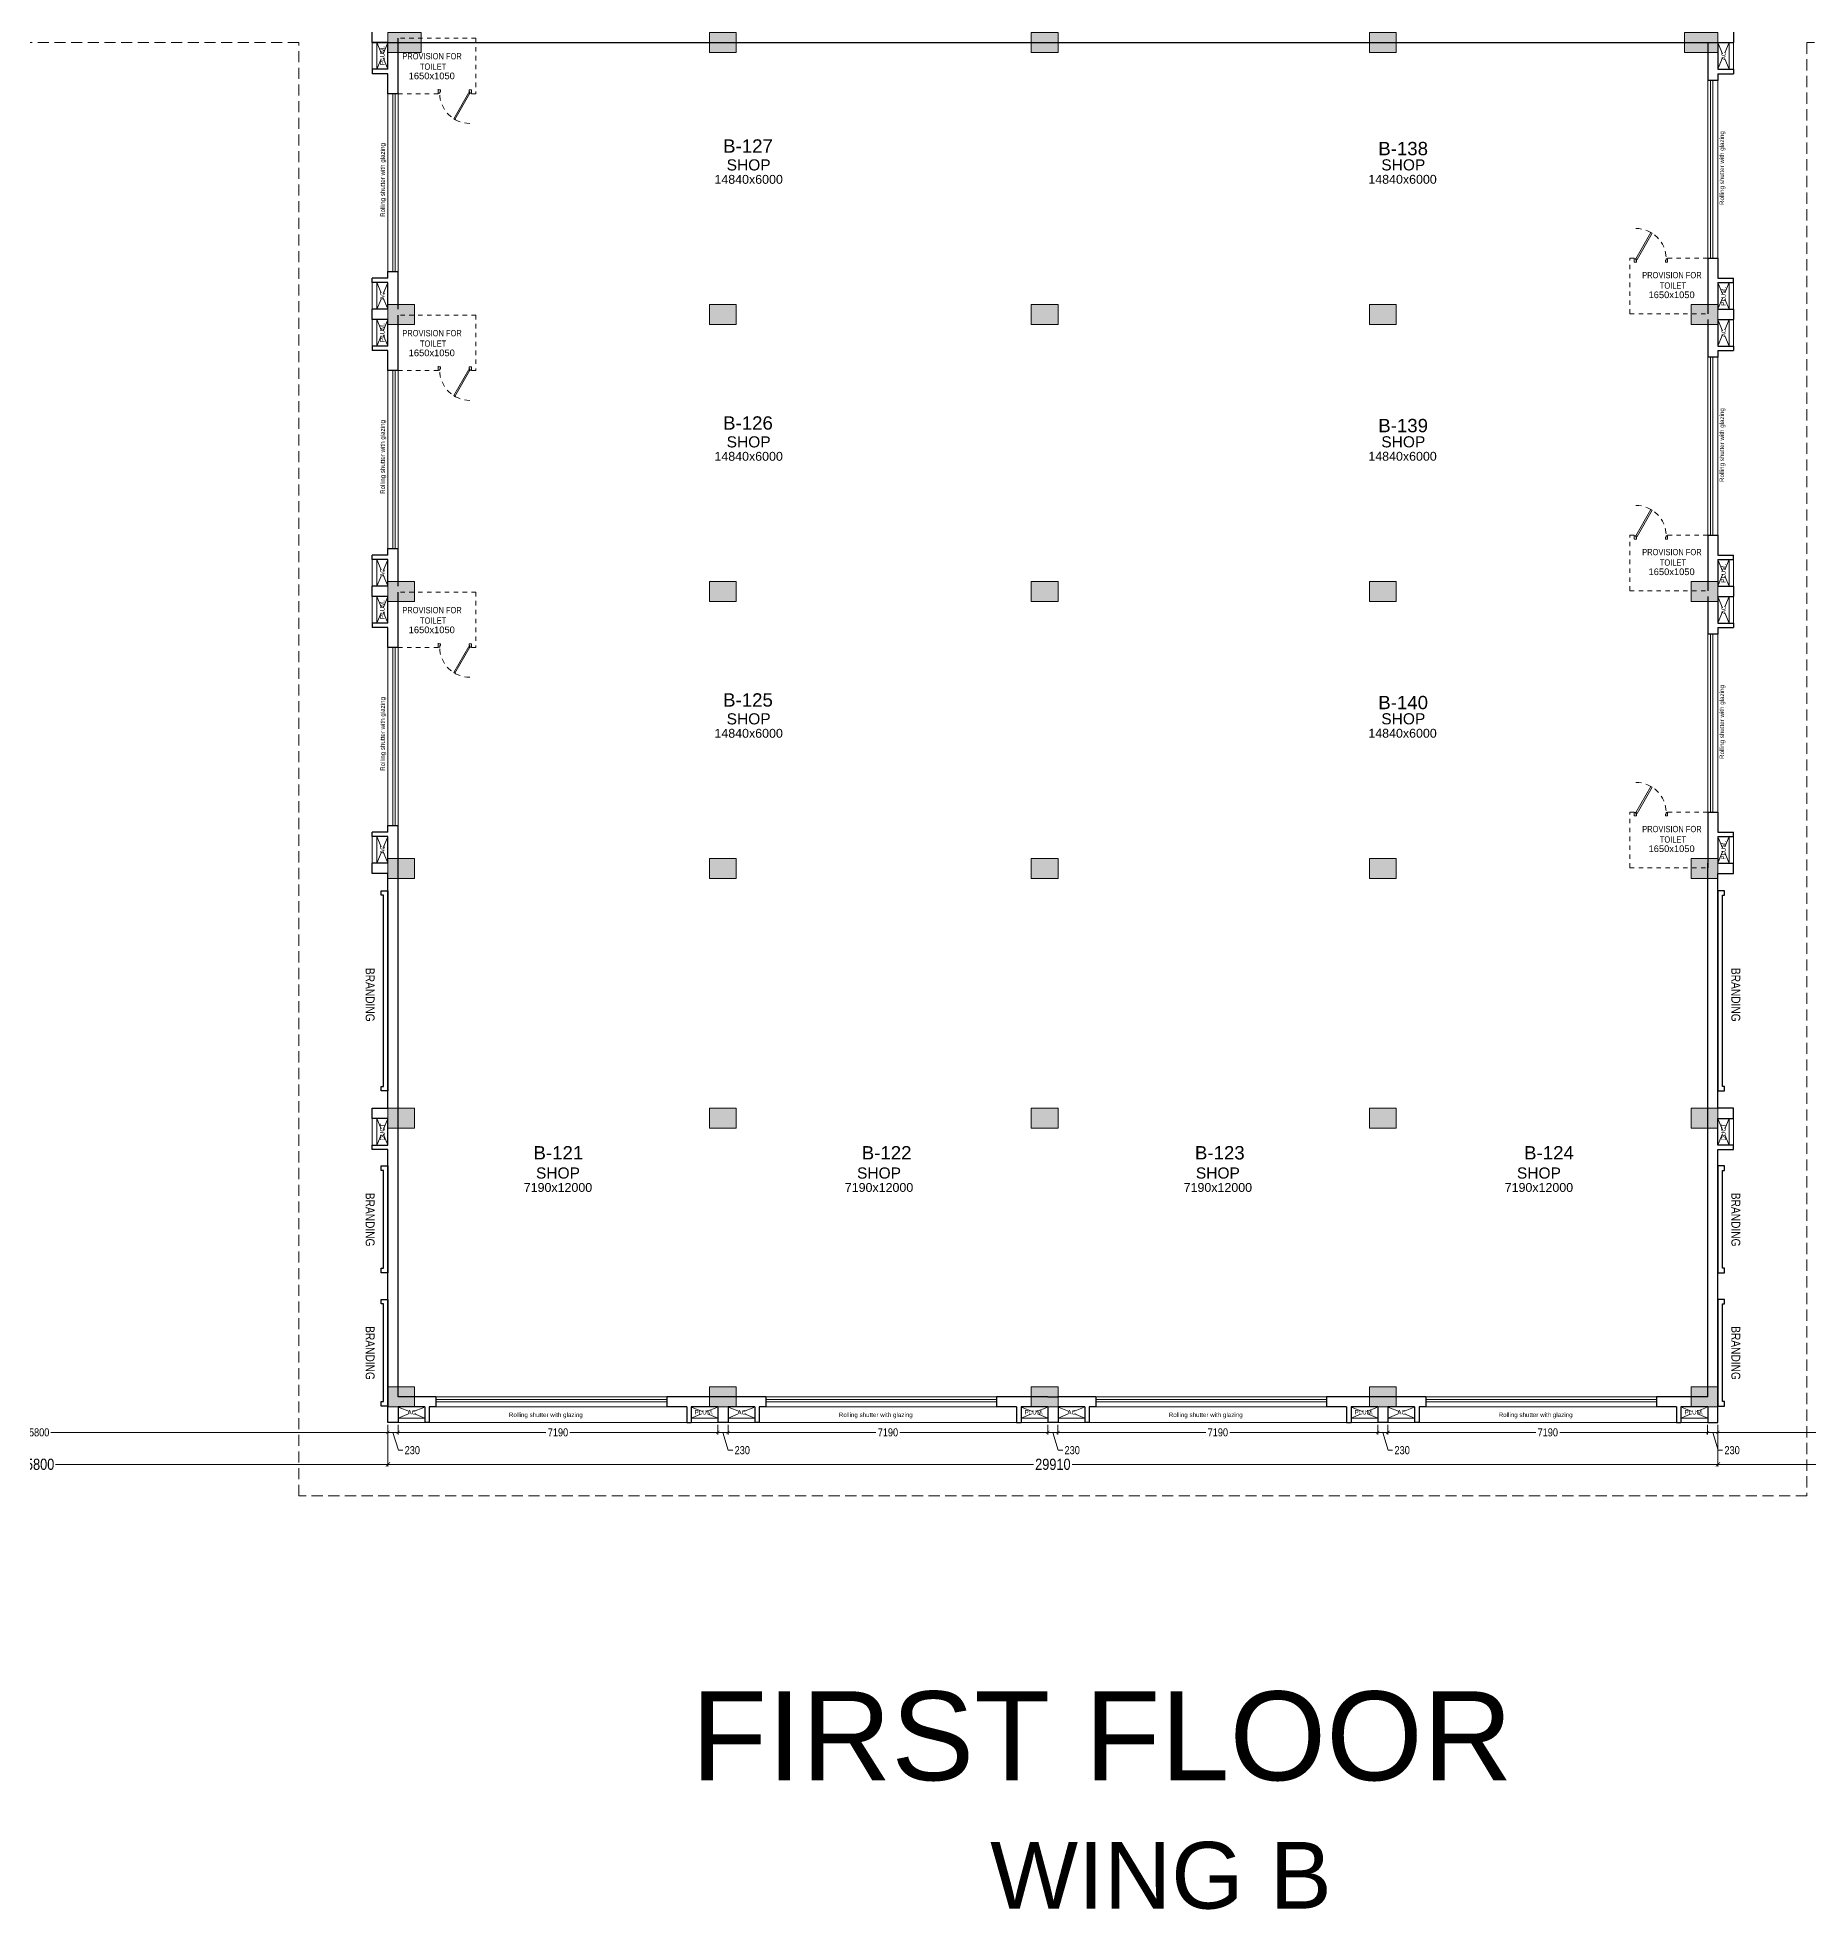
# Model space of a CAD drawing. Header units: metres. Extents: x 9819 to 10514, y 4405 to 4599.
# Drawn here: x 10110.28 to 10150.11, y 4507.33 to 4549.44 of the extents above; entities that cross this region are included whole.
import ezdxf
from ezdxf.enums import TextEntityAlignment as Align

# ---------------------------------------------------------------- set-up
doc = ezdxf.new("R2010")
doc.units = ezdxf.units.M
doc.header["$MEASUREMENT"] = 0
doc.header["$PDMODE"] = 35
doc.header["$PDSIZE"] = 0.3
doc.linetypes.add('DASHED2', pattern=[0.375, 0.25, -0.125])
doc.linetypes.add('HIDDEN', pattern=[0.375, 0.25, -0.125])
doc.layers.add('A_COL. NO', color=4, linetype='Continuous')
doc.layers.add('A_SIGNAGE', color=171, linetype='Continuous')
for name, color, linetype, lineweight in [('A_COMMENTS', 3, 'Continuous', 0), ('A_DOOR-WIN', 23, 'Continuous', 9), ('A_DOTTED', 8, 'HIDDEN', 0), ('A_EXT DIM', 7, 'Continuous', 5), ('A_LEDGE', 252, 'Continuous', 15), ('A_MISC', 8, 'Continuous', 20), ('A_SHOP NO.', 113, 'Continuous', 5), ('A_SILL 0.09', 9, 'Continuous', 9), ('A_STAIRS', 21, 'Continuous', 9), ('A_TEXT', 7, 'Continuous', 5), ('A_WALL', 7, 'Continuous', 30), ('A_Wall Hatch', 8, 'Continuous', 5), ('COLUMN-FINAL', 210, 'Continuous', 20), ('Doorline', 251, 'DASHED2', 13)]:
    doc.layers.add(name, color=color, linetype=linetype, lineweight=lineweight)
doc.layers.get('A_COL. NO').off()
doc.styles.add('A', font='ARIALN.TTF')
doc.styles.get("Standard").update_dxf_attribs({"font": 'arial.ttf'})
doc.dimstyles.new('DIM IN MM', dxfattribs={"dimtxt": 0.18, "dimasz": 0.075, "dimexe": 0.05, "dimexo": 0.05, "dimgap": 0.05, "dimtad": 0, "dimdec": 0, "dimlfac": 1000, "dimzin": 3, "dimdsep": 46, "dimtxsty": 'A', "dimblk1": 'ARCHTICK', "dimblk2": 'ARCHTICK', "dimsah": 1, "dimcen": 0, "dimclrd": 256, "dimclre": 256, "dimclrt": 256, "dimadec": 0, "dimazin": 0, "dimtfac": 1, "dimtdec": 0, "dimtofl": 0, "dimtmove": 1, "dimatfit": 3, "dimfxl": 1, "dimtolj": 1, "dimtzin": 0, "dimlwd": -1, "dimlwe": -1, "dimarcsym": 0})
doc.dimstyles.new('DIM IN MM LARGE', dxfattribs={"dimtxt": 0.25, "dimasz": 0.1, "dimexe": 0.05, "dimexo": 0.05, "dimgap": 0.05, "dimtad": 0, "dimdec": 0, "dimlfac": 1000, "dimzin": 3, "dimdsep": 46, "dimtxsty": 'A', "dimblk1": 'ARCHTICK', "dimblk2": 'ARCHTICK', "dimsah": 1, "dimcen": 0, "dimclrd": 256, "dimclre": 256, "dimclrt": 256, "dimadec": 0, "dimazin": 0, "dimtfac": 1, "dimtdec": 0, "dimtofl": 0, "dimtmove": 2, "dimatfit": 3, "dimfxl": 1, "dimtolj": 1, "dimtzin": 0, "dimlwd": -1, "dimlwe": -1, "dimarcsym": 0})

# ---------------------------------------------------------------- blocks, each defined once
blk = doc.blocks.new('D 750')
at = {"layer": 'A_DOOR-WIN'}
for points in [[(-0.372, 0.665), (-0.035, 0.075), (-0.063, 0.059), (-0.4, 0.649)], [(-0.75, 0.075), (-0.75, 0), (-0.7, 0), (-0.7, 0.043), (-0.715, 0.043), (-0.715, 0.075)], [(0, 0.075), (0, 0), (-0.05, 0), (-0.05, 0.043), (-0.035, 0.043), (-0.035, 0.075)]]:
    blk.add_lwpolyline(points, close=True, dxfattribs=at)
at = {"layer": 'Doorline', "ltscale": 0.5}
blk.add_arc((-0.035, 0.075), 0.68, 90, 180, dxfattribs=at)
blk = doc.blocks.new('Typical shops 1st')
at = {"layer": 'A_DOOR-WIN'}
for p, q in [((30.095, -1.08), (30.095, -5.08)), ((30.145, -1.08), (30.145, -5.08)), ((0.465, -5.38), (0.465, -1.38)), ((0.515, -5.38), (0.515, -1.38))]:
    blk.add_line(p, q, dxfattribs=at)
at = {"layer": 'A_DOTTED'}
for p, q in [((0.1, -0.83), (0.35, -0.23)), ((0.1, -0.23), (0.35, -0.83)), ((30.51, -0.23), (30.26, -0.83)), ((30.51, -0.83), (30.26, -0.23)), ((0.1, -6.23), (0.35, -5.63)), ((0.1, -5.63), (0.35, -6.23)), ((30.51, -5.63), (30.26, -6.23)), ((30.51, -6.23), (30.26, -5.63))]:
    blk.add_line(p, q, dxfattribs=at)
at = {"layer": 'A_LEDGE'}
for p, q in [((0, -0.83), (0, -0.23)), ((0.1, -0.83), (0.1, -0.23)), ((30.51, -0.83), (30.51, -0.23)), ((30.61, -0.83), (30.61, -0.23)), ((0, -5.63), (0, -6.23)), ((0.1, -5.63), (0.1, -6.23)), ((30.51, -5.63), (30.51, -6.23)), ((30.61, -5.63), (30.61, -6.23))]:
    blk.add_line(p, q, dxfattribs=at)
at = {"layer": 'A_MISC', "linetype": 'DASHED2', "ltscale": 0.23}
for p, q in [((2.33, -0.13), (0.58, -0.13)), ((2.33, -0.13), (2.33, -1.38)), ((1.48, -1.38), (0.58, -1.38)), ((28.28, -6.33), (28.28, -5.08)), ((29.13, -5.08), (30.03, -5.08)), ((28.28, -6.33), (30.03, -6.33))]:
    blk.add_line(p, q, dxfattribs=at)
at = {"layer": 'A_MISC'}
for p, q in [((1.48, -1.28), (1.48, -1.38)), ((2.33, -1.38), (2.23, -1.38)), ((28.28, -5.08), (28.38, -5.08))]:
    blk.add_line(p, q, dxfattribs=at)
at = {"layer": 'A_SILL 0.09'}
for p, q in [((30.03, -5.08), (30.03, -1.08)), ((30.26, -1.08), (30.26, -5.08)), ((0.35, -5.38), (0.35, -1.38)), ((0.58, -1.38), (0.58, -5.38))]:
    blk.add_line(p, q, dxfattribs=at)
at = {"layer": 'A_WALL'}
for p, q in [((0, -0.23), (0, 0)), ((30.61, 0), (30.61, -0.23)), ((0.35, -0.23), (0, -0.23)), ((0.35, -0.83), (0.35, -0.23)), ((0.58, -1.38), (0.58, -0.13)), ((30.03, -0.23), (30.03, -1.08)), ((30.26, -0.23), (30.61, -0.23)), ((30.26, -0.23), (30.26, -0.83)), ((0.35, -0.83), (0, -0.83)), ((0, -0.83), (0, -0.93)), ((30.26, -0.83), (30.61, -0.83)), ((30.61, -0.83), (30.61, -0.93)), ((0.35, -0.93), (0, -0.93)), ((0.35, -1.38), (0.35, -0.93)), ((30.26, -1.08), (30.03, -1.08)), ((30.26, -0.93), (30.61, -0.93)), ((30.26, -0.93), (30.26, -1.08)), ((0.58, -1.38), (0.35, -1.38)), ((0.35, -5.53), (0.35, -5.38)), ((0.35, -5.38), (0.58, -5.38)), ((0.58, -6.23), (0.58, -5.38)), ((30.03, -5.08), (30.03, -6.33)), ((30.03, -5.08), (30.26, -5.08)), ((30.26, -5.08), (30.26, -5.53)), ((0.35, -5.53), (0, -5.53)), ((0, -5.63), (0, -5.53)), ((0.35, -5.63), (0, -5.63)), ((0.35, -6.23), (0.35, -5.63)), ((30.26, -5.53), (30.61, -5.53)), ((30.26, -5.63), (30.26, -6.23)), ((30.26, -5.63), (30.61, -5.63)), ((30.61, -5.63), (30.61, -5.53)), ((0.35, -6.23), (0, -6.23)), ((30.26, -6.23), (30.61, -6.23))]:
    blk.add_line(p, q, dxfattribs=at)
at = {"layer": 'A_MISC', "xscale": -1, "rotation": 180}
blk.add_blockref('D 750', (2.23, -1.293), dxfattribs=at)
at = {"layer": 'A_MISC', "xscale": -1}
blk.add_blockref('D 750', (28.38, -5.167), dxfattribs=at)
at = {"char_height": 0.1411, "width": 1.97366, "attachment_point": 1, "style": 'A'}
for insert in [(0.356, -0.466), (28.239, -5.39)]:
    blk.add_mtext('\\pxqc;PROVISION FOR\\P TOILET ', dxfattribs=dict(at, insert=insert))
at = {"layer": 'A_TEXT'}
for s, p in [('PLUM.', (0.274, -0.523)), ('AC', (30.436, -0.531)), ('Rolling shutter with glazing', (0.282, -3.321)), ('Rolling shutter with glazing', (30.399, -3.053)), ('AC', (0.274, -5.923)), ('PLUM.', (30.434, -5.936))]:
    blk.add_text(s, height=0.1, rotation=90, dxfattribs=at).set_placement(p, align=Align.CENTER)
for s, height, p in [('1650x1050', 0.15, (1.337, -1.055)), ('SHOP', 0.25, (8.463, -3.107)), ('SHOP', 0.25, (23.185, -3.106)), ('14840x6000', 0.2, (8.463, -3.407)), ('14840x6000', 0.2, (23.168, -3.406)), ('1650x1050', 0.15, (29.219, -5.979))]:
    blk.add_text(s, height=height, dxfattribs=at).set_placement(p, align=Align.CENTER)
blk = doc.blocks.new('_ARCHTICK')
at = {"color": 0, "linetype": 'ByBlock', "const_width": 0.15}
blk.add_lwpolyline([(-0.5, -0.5), (0.5, 0.5)], dxfattribs=at)
blk = doc.blocks.new('*D619')
at = {"layer": 'A_EXT DIM', "transparency": 16777216}
for p, q in [((10102.364, 4518.234), (10102.364, 4518.012)), ((10102.364, 4518.062), (10109.944, 4518.062)), ((10118.164, 4518.062), (10110.585, 4518.062)), ((10118.164, 4518.234), (10118.164, 4518.012))]:
    blk.add_line(p, q, dxfattribs=at)
at = {"layer": 'Defpoints', "color": 0, "transparency": 16777216}
for p in [(10102.364, 4518.284), (10118.164, 4518.284), (10118.164, 4518.062)]:
    blk.add_point(p, dxfattribs=at)
at = {"layer": 'A_EXT DIM', "transparency": 16777216, "xscale": 0.075, "yscale": 0.075, "zscale": 0.075, "rotation": 180}
blk.add_blockref('_ARCHTICK', (10102.364, 4518.062), dxfattribs=at)
at = {"layer": 'A_EXT DIM', "transparency": 16777216, "xscale": 0.075, "yscale": 0.075, "zscale": 0.075}
blk.add_blockref('_ARCHTICK', (10118.164, 4518.062), dxfattribs=at)
at = {"layer": 'A_EXT DIM', "transparency": 16777216, "insert": (10110.264, 4518.062), "char_height": 0.18, "attachment_point": 5, "style": 'A'}
blk.add_mtext('\\A1;15800', dxfattribs=at)
blk = doc.blocks.new('*D620')
at = {"layer": 'A_EXT DIM', "transparency": 16777216}
for p, q in [((10118.164, 4518.234), (10118.164, 4518.012)), ((10118.164, 4518.062), (10118.394, 4518.062)), ((10118.279, 4518.062), (10118.4, 4517.661)), ((10118.394, 4518.234), (10118.394, 4518.012)), ((10118.4, 4517.661), (10118.5, 4517.661))]:
    blk.add_line(p, q, dxfattribs=at)
at = {"layer": 'Defpoints', "color": 0, "transparency": 16777216}
for p in [(10118.164, 4518.284), (10118.394, 4518.284), (10118.394, 4518.062)]:
    blk.add_point(p, dxfattribs=at)
at = {"layer": 'A_EXT DIM', "transparency": 16777216, "xscale": 0.075, "yscale": 0.075, "zscale": 0.075, "rotation": 180}
blk.add_blockref('_ARCHTICK', (10118.164, 4518.062), dxfattribs=at)
at = {"layer": 'A_EXT DIM', "transparency": 16777216, "xscale": 0.075, "yscale": 0.075, "zscale": 0.075}
blk.add_blockref('_ARCHTICK', (10118.394, 4518.062), dxfattribs=at)
at = {"layer": 'A_EXT DIM', "transparency": 16777216, "insert": (10118.714, 4517.661), "char_height": 0.18, "attachment_point": 5, "style": 'A'}
blk.add_mtext('\\A1;230', dxfattribs=at)
blk = doc.blocks.new('*D621')
at = {"layer": 'A_EXT DIM', "transparency": 16777216}
for p, q in [((10118.394, 4518.234), (10118.394, 4518.012)), ((10118.394, 4518.062), (10121.72, 4518.062)), ((10125.584, 4518.062), (10122.259, 4518.062)), ((10125.584, 4518.234), (10125.584, 4518.012))]:
    blk.add_line(p, q, dxfattribs=at)
at = {"layer": 'Defpoints', "color": 0, "transparency": 16777216}
for p in [(10118.394, 4518.284), (10125.584, 4518.284), (10125.584, 4518.062)]:
    blk.add_point(p, dxfattribs=at)
at = {"layer": 'A_EXT DIM', "transparency": 16777216, "xscale": 0.075, "yscale": 0.075, "zscale": 0.075, "rotation": 180}
blk.add_blockref('_ARCHTICK', (10118.394, 4518.062), dxfattribs=at)
at = {"layer": 'A_EXT DIM', "transparency": 16777216, "xscale": 0.075, "yscale": 0.075, "zscale": 0.075}
blk.add_blockref('_ARCHTICK', (10125.584, 4518.062), dxfattribs=at)
at = {"layer": 'A_EXT DIM', "transparency": 16777216, "insert": (10121.989, 4518.062), "char_height": 0.18, "attachment_point": 5, "style": 'A'}
blk.add_mtext('\\A1;7190', dxfattribs=at)
blk = doc.blocks.new('*D622')
at = {"layer": 'A_EXT DIM', "transparency": 16777216}
for p, q in [((10125.584, 4518.234), (10125.584, 4518.012)), ((10125.584, 4518.062), (10125.814, 4518.062)), ((10125.699, 4518.062), (10125.82, 4517.661)), ((10125.814, 4518.234), (10125.814, 4518.012)), ((10125.82, 4517.661), (10125.92, 4517.661))]:
    blk.add_line(p, q, dxfattribs=at)
at = {"layer": 'Defpoints', "color": 0, "transparency": 16777216}
for p in [(10125.584, 4518.284), (10125.814, 4518.284), (10125.814, 4518.062)]:
    blk.add_point(p, dxfattribs=at)
at = {"layer": 'A_EXT DIM', "transparency": 16777216, "xscale": 0.075, "yscale": 0.075, "zscale": 0.075, "rotation": 180}
blk.add_blockref('_ARCHTICK', (10125.584, 4518.062), dxfattribs=at)
at = {"layer": 'A_EXT DIM', "transparency": 16777216, "xscale": 0.075, "yscale": 0.075, "zscale": 0.075}
blk.add_blockref('_ARCHTICK', (10125.814, 4518.062), dxfattribs=at)
at = {"layer": 'A_EXT DIM', "transparency": 16777216, "insert": (10126.134, 4517.661), "char_height": 0.18, "attachment_point": 5, "style": 'A'}
blk.add_mtext('\\A1;230', dxfattribs=at)
blk = doc.blocks.new('*D623')
at = {"layer": 'A_EXT DIM', "transparency": 16777216}
for p, q in [((10125.814, 4518.234), (10125.814, 4518.012)), ((10125.814, 4518.062), (10129.14, 4518.062)), ((10133.004, 4518.062), (10129.679, 4518.062)), ((10133.004, 4518.234), (10133.004, 4518.012))]:
    blk.add_line(p, q, dxfattribs=at)
at = {"layer": 'Defpoints', "color": 0, "transparency": 16777216}
for p in [(10125.814, 4518.284), (10133.004, 4518.284), (10133.004, 4518.062)]:
    blk.add_point(p, dxfattribs=at)
at = {"layer": 'A_EXT DIM', "transparency": 16777216, "xscale": 0.075, "yscale": 0.075, "zscale": 0.075, "rotation": 180}
blk.add_blockref('_ARCHTICK', (10125.814, 4518.062), dxfattribs=at)
at = {"layer": 'A_EXT DIM', "transparency": 16777216, "xscale": 0.075, "yscale": 0.075, "zscale": 0.075}
blk.add_blockref('_ARCHTICK', (10133.004, 4518.062), dxfattribs=at)
at = {"layer": 'A_EXT DIM', "transparency": 16777216, "insert": (10129.409, 4518.062), "char_height": 0.18, "attachment_point": 5, "style": 'A'}
blk.add_mtext('\\A1;7190', dxfattribs=at)
blk = doc.blocks.new('*D624')
at = {"layer": 'A_EXT DIM', "transparency": 16777216}
for p, q in [((10133.004, 4518.234), (10133.004, 4518.012)), ((10133.004, 4518.062), (10133.234, 4518.062)), ((10133.119, 4518.062), (10133.24, 4517.661)), ((10133.234, 4518.234), (10133.234, 4518.012)), ((10133.24, 4517.661), (10133.34, 4517.661))]:
    blk.add_line(p, q, dxfattribs=at)
at = {"layer": 'Defpoints', "color": 0, "transparency": 16777216}
for p in [(10133.004, 4518.284), (10133.234, 4518.284), (10133.234, 4518.062)]:
    blk.add_point(p, dxfattribs=at)
at = {"layer": 'A_EXT DIM', "transparency": 16777216, "xscale": 0.075, "yscale": 0.075, "zscale": 0.075, "rotation": 180}
blk.add_blockref('_ARCHTICK', (10133.004, 4518.062), dxfattribs=at)
at = {"layer": 'A_EXT DIM', "transparency": 16777216, "xscale": 0.075, "yscale": 0.075, "zscale": 0.075}
blk.add_blockref('_ARCHTICK', (10133.234, 4518.062), dxfattribs=at)
at = {"layer": 'A_EXT DIM', "transparency": 16777216, "insert": (10133.554, 4517.661), "char_height": 0.18, "attachment_point": 5, "style": 'A'}
blk.add_mtext('\\A1;230', dxfattribs=at)
blk = doc.blocks.new('*D625')
at = {"layer": 'A_EXT DIM', "transparency": 16777216}
for p, q in [((10133.234, 4518.234), (10133.234, 4518.012)), ((10133.234, 4518.062), (10136.56, 4518.062)), ((10140.424, 4518.062), (10137.099, 4518.062)), ((10140.424, 4518.234), (10140.424, 4518.012))]:
    blk.add_line(p, q, dxfattribs=at)
at = {"layer": 'Defpoints', "color": 0, "transparency": 16777216}
for p in [(10133.234, 4518.284), (10140.424, 4518.284), (10140.424, 4518.062)]:
    blk.add_point(p, dxfattribs=at)
at = {"layer": 'A_EXT DIM', "transparency": 16777216, "xscale": 0.075, "yscale": 0.075, "zscale": 0.075, "rotation": 180}
blk.add_blockref('_ARCHTICK', (10133.234, 4518.062), dxfattribs=at)
at = {"layer": 'A_EXT DIM', "transparency": 16777216, "xscale": 0.075, "yscale": 0.075, "zscale": 0.075}
blk.add_blockref('_ARCHTICK', (10140.424, 4518.062), dxfattribs=at)
at = {"layer": 'A_EXT DIM', "transparency": 16777216, "insert": (10136.829, 4518.062), "char_height": 0.18, "attachment_point": 5, "style": 'A'}
blk.add_mtext('\\A1;7190', dxfattribs=at)
blk = doc.blocks.new('*D626')
at = {"layer": 'A_EXT DIM', "transparency": 16777216}
for p, q in [((10140.424, 4518.234), (10140.424, 4518.012)), ((10140.424, 4518.062), (10140.654, 4518.062)), ((10140.539, 4518.062), (10140.66, 4517.661)), ((10140.654, 4518.234), (10140.654, 4518.012)), ((10140.66, 4517.661), (10140.76, 4517.661))]:
    blk.add_line(p, q, dxfattribs=at)
at = {"layer": 'Defpoints', "color": 0, "transparency": 16777216}
for p in [(10140.424, 4518.284), (10140.654, 4518.284), (10140.654, 4518.062)]:
    blk.add_point(p, dxfattribs=at)
at = {"layer": 'A_EXT DIM', "transparency": 16777216, "xscale": 0.075, "yscale": 0.075, "zscale": 0.075, "rotation": 180}
blk.add_blockref('_ARCHTICK', (10140.424, 4518.062), dxfattribs=at)
at = {"layer": 'A_EXT DIM', "transparency": 16777216, "xscale": 0.075, "yscale": 0.075, "zscale": 0.075}
blk.add_blockref('_ARCHTICK', (10140.654, 4518.062), dxfattribs=at)
at = {"layer": 'A_EXT DIM', "transparency": 16777216, "insert": (10140.974, 4517.661), "char_height": 0.18, "attachment_point": 5, "style": 'A'}
blk.add_mtext('\\A1;230', dxfattribs=at)
blk = doc.blocks.new('*D627')
at = {"layer": 'A_EXT DIM', "transparency": 16777216}
for p, q in [((10140.654, 4518.234), (10140.654, 4518.012)), ((10140.654, 4518.062), (10143.98, 4518.062)), ((10147.844, 4518.062), (10144.519, 4518.062)), ((10147.844, 4518.234), (10147.844, 4518.012))]:
    blk.add_line(p, q, dxfattribs=at)
at = {"layer": 'Defpoints', "color": 0, "transparency": 16777216}
for p in [(10140.654, 4518.284), (10147.844, 4518.284), (10147.844, 4518.062)]:
    blk.add_point(p, dxfattribs=at)
at = {"layer": 'A_EXT DIM', "transparency": 16777216, "xscale": 0.075, "yscale": 0.075, "zscale": 0.075, "rotation": 180}
blk.add_blockref('_ARCHTICK', (10140.654, 4518.062), dxfattribs=at)
at = {"layer": 'A_EXT DIM', "transparency": 16777216, "xscale": 0.075, "yscale": 0.075, "zscale": 0.075}
blk.add_blockref('_ARCHTICK', (10147.844, 4518.062), dxfattribs=at)
at = {"layer": 'A_EXT DIM', "transparency": 16777216, "insert": (10144.249, 4518.062), "char_height": 0.18, "attachment_point": 5, "style": 'A'}
blk.add_mtext('\\A1;7190', dxfattribs=at)
blk = doc.blocks.new('*D628')
at = {"layer": 'A_EXT DIM', "transparency": 16777216}
for p, q in [((10147.844, 4518.234), (10147.844, 4518.012)), ((10147.844, 4518.062), (10148.074, 4518.062)), ((10147.959, 4518.062), (10148.08, 4517.661)), ((10148.074, 4518.234), (10148.074, 4518.012)), ((10148.08, 4517.661), (10148.18, 4517.661))]:
    blk.add_line(p, q, dxfattribs=at)
at = {"layer": 'Defpoints', "color": 0, "transparency": 16777216}
for p in [(10147.844, 4518.284), (10148.074, 4518.284), (10148.074, 4518.062)]:
    blk.add_point(p, dxfattribs=at)
at = {"layer": 'A_EXT DIM', "transparency": 16777216, "xscale": 0.075, "yscale": 0.075, "zscale": 0.075, "rotation": 180}
blk.add_blockref('_ARCHTICK', (10147.844, 4518.062), dxfattribs=at)
at = {"layer": 'A_EXT DIM', "transparency": 16777216, "xscale": 0.075, "yscale": 0.075, "zscale": 0.075}
blk.add_blockref('_ARCHTICK', (10148.074, 4518.062), dxfattribs=at)
at = {"layer": 'A_EXT DIM', "transparency": 16777216, "insert": (10148.394, 4517.661), "char_height": 0.18, "attachment_point": 5, "style": 'A'}
blk.add_mtext('\\A1;230', dxfattribs=at)
blk = doc.blocks.new('*D629')
at = {"layer": 'A_EXT DIM', "transparency": 16777216}
for p, q in [((10148.074, 4518.234), (10148.074, 4518.012)), ((10148.074, 4518.062), (10155.654, 4518.062)), ((10163.874, 4518.062), (10156.295, 4518.062)), ((10163.874, 4518.234), (10163.874, 4518.012))]:
    blk.add_line(p, q, dxfattribs=at)
at = {"layer": 'Defpoints', "color": 0, "transparency": 16777216}
for p in [(10148.074, 4518.284), (10163.874, 4518.284), (10163.874, 4518.062)]:
    blk.add_point(p, dxfattribs=at)
at = {"layer": 'A_EXT DIM', "transparency": 16777216, "xscale": 0.075, "yscale": 0.075, "zscale": 0.075, "rotation": 180}
blk.add_blockref('_ARCHTICK', (10148.074, 4518.062), dxfattribs=at)
at = {"layer": 'A_EXT DIM', "transparency": 16777216, "xscale": 0.075, "yscale": 0.075, "zscale": 0.075}
blk.add_blockref('_ARCHTICK', (10163.874, 4518.062), dxfattribs=at)
at = {"layer": 'A_EXT DIM', "transparency": 16777216, "insert": (10155.974, 4518.062), "char_height": 0.18, "attachment_point": 5, "style": 'A'}
blk.add_mtext('\\A1;15800', dxfattribs=at)
blk = doc.blocks.new('*D662')
at = {"layer": 'A_EXT DIM', "transparency": 16777216}
for p, q in [((10102.364, 4518.012), (10102.364, 4517.293)), ((10118.164, 4518.012), (10118.164, 4517.293)), ((10102.364, 4517.343), (10109.839, 4517.343)), ((10118.164, 4517.343), (10110.69, 4517.343))]:
    blk.add_line(p, q, dxfattribs=at)
at = {"layer": 'Defpoints', "color": 0, "transparency": 16777216}
for p in [(10102.364, 4518.062), (10118.164, 4518.062), (10118.164, 4517.343)]:
    blk.add_point(p, dxfattribs=at)
at = {"layer": 'A_EXT DIM', "transparency": 16777216, "xscale": 0.1, "yscale": 0.1, "zscale": 0.1, "rotation": 180}
blk.add_blockref('_ARCHTICK', (10102.364, 4517.343), dxfattribs=at)
at = {"layer": 'A_EXT DIM', "transparency": 16777216, "xscale": 0.1, "yscale": 0.1, "zscale": 0.1}
blk.add_blockref('_ARCHTICK', (10118.164, 4517.343), dxfattribs=at)
at = {"layer": 'A_EXT DIM', "transparency": 16777216, "insert": (10110.264, 4517.343), "char_height": 0.25, "attachment_point": 5, "style": 'A'}
blk.add_mtext('\\A1;15800', dxfattribs=at)
blk = doc.blocks.new('*D663')
at = {"layer": 'A_EXT DIM', "transparency": 16777216}
for p, q in [((10118.164, 4518.012), (10118.164, 4517.293)), ((10148.074, 4518.012), (10148.074, 4517.293)), ((10118.164, 4517.343), (10132.682, 4517.343)), ((10148.074, 4517.343), (10133.556, 4517.343))]:
    blk.add_line(p, q, dxfattribs=at)
at = {"layer": 'Defpoints', "color": 0, "transparency": 16777216}
for p in [(10118.164, 4518.062), (10148.074, 4518.062), (10148.074, 4517.343)]:
    blk.add_point(p, dxfattribs=at)
at = {"layer": 'A_EXT DIM', "transparency": 16777216, "xscale": 0.1, "yscale": 0.1, "zscale": 0.1, "rotation": 180}
blk.add_blockref('_ARCHTICK', (10118.164, 4517.343), dxfattribs=at)
at = {"layer": 'A_EXT DIM', "transparency": 16777216, "xscale": 0.1, "yscale": 0.1, "zscale": 0.1}
blk.add_blockref('_ARCHTICK', (10148.074, 4517.343), dxfattribs=at)
at = {"layer": 'A_EXT DIM', "transparency": 16777216, "insert": (10133.119, 4517.343), "char_height": 0.25, "attachment_point": 5, "style": 'A'}
blk.add_mtext('\\A1;29910', dxfattribs=at)
blk = doc.blocks.new('*D664')
at = {"layer": 'A_EXT DIM', "transparency": 16777216}
for p, q in [((10148.074, 4518.012), (10148.074, 4517.293)), ((10163.874, 4518.012), (10163.874, 4517.293)), ((10148.074, 4517.343), (10155.549, 4517.343)), ((10163.874, 4517.343), (10156.4, 4517.343))]:
    blk.add_line(p, q, dxfattribs=at)
at = {"layer": 'Defpoints', "color": 0, "transparency": 16777216}
for p in [(10148.074, 4518.062), (10163.874, 4518.062), (10163.874, 4517.343)]:
    blk.add_point(p, dxfattribs=at)
at = {"layer": 'A_EXT DIM', "transparency": 16777216, "xscale": 0.1, "yscale": 0.1, "zscale": 0.1, "rotation": 180}
blk.add_blockref('_ARCHTICK', (10148.074, 4517.343), dxfattribs=at)
at = {"layer": 'A_EXT DIM', "transparency": 16777216, "xscale": 0.1, "yscale": 0.1, "zscale": 0.1}
blk.add_blockref('_ARCHTICK', (10163.874, 4517.343), dxfattribs=at)
at = {"layer": 'A_EXT DIM', "transparency": 16777216, "insert": (10155.974, 4517.343), "char_height": 0.25, "attachment_point": 5, "style": 'A'}
blk.add_mtext('\\A1;15800', dxfattribs=at)
blk = doc.blocks.new('WING-B REVISED COL.')
at = {"layer": 'COLUMN-FINAL'}
for color, points in [(4, [(5371.299, -8767.078), (5371.299, -8767.528), (5372.049, -8767.528), (5372.049, -8767.078)]), (1, [(5378.534, -8767.078), (5378.534, -8767.528), (5379.134, -8767.528), (5379.134, -8767.078)]), (3, [(5385.769, -8767.078), (5385.769, -8767.528), (5386.369, -8767.528), (5386.369, -8767.078)]), (1, [(5393.374, -8767.078), (5393.374, -8767.528), (5393.974, -8767.528), (5393.974, -8767.078)]), (4, [(5400.459, -8767.078), (5400.459, -8767.528), (5401.209, -8767.528), (5401.209, -8767.078)]), (1, [(5371.299, -8773.198), (5371.299, -8773.648), (5371.899, -8773.648), (5371.899, -8773.198)]), (3, [(5378.534, -8773.198), (5378.534, -8773.648), (5379.134, -8773.648), (5379.134, -8773.198)]), (3, [(5385.769, -8773.198), (5385.769, -8773.648), (5386.369, -8773.648), (5386.369, -8773.198)]), (3, [(5393.374, -8773.198), (5393.374, -8773.648), (5393.974, -8773.648), (5393.974, -8773.198)]), (1, [(5400.609, -8773.198), (5400.609, -8773.648), (5401.209, -8773.648), (5401.209, -8773.198)]), (1, [(5371.299, -8779.428), (5371.299, -8779.878), (5371.899, -8779.878), (5371.899, -8779.428)]), (3, [(5378.534, -8779.428), (5378.534, -8779.878), (5379.134, -8779.878), (5379.134, -8779.428)]), (3, [(5385.769, -8779.428), (5385.769, -8779.878), (5386.369, -8779.878), (5386.369, -8779.428)]), (3, [(5393.374, -8779.428), (5393.374, -8779.878), (5393.974, -8779.878), (5393.974, -8779.428)]), (1, [(5400.609, -8779.428), (5400.609, -8779.878), (5401.209, -8779.878), (5401.209, -8779.428)]), (1, [(5371.299, -8785.658), (5371.299, -8786.108), (5371.899, -8786.108), (5371.899, -8785.658)]), (3, [(5378.534, -8785.658), (5378.534, -8786.108), (5379.134, -8786.108), (5379.134, -8785.658)]), (3, [(5385.769, -8785.658), (5385.769, -8786.108), (5386.369, -8786.108), (5386.369, -8785.658)]), (3, [(5393.374, -8785.658), (5393.374, -8786.108), (5393.974, -8786.108), (5393.974, -8785.658)]), (1, [(5400.609, -8785.658), (5400.609, -8786.108), (5401.209, -8786.108), (5401.209, -8785.658)]), (1, [(5371.299, -8791.278), (5371.299, -8791.728), (5371.899, -8791.728), (5371.899, -8791.278)]), (3, [(5378.534, -8791.278), (5378.534, -8791.728), (5379.134, -8791.728), (5379.134, -8791.278)]), (3, [(5385.769, -8791.278), (5385.769, -8791.728), (5386.369, -8791.728), (5386.369, -8791.278)]), (3, [(5393.374, -8791.278), (5393.374, -8791.728), (5393.974, -8791.728), (5393.974, -8791.278)]), (3, [(5393.374, -8791.278), (5393.374, -8791.728), (5393.974, -8791.728), (5393.974, -8791.278)]), (1, [(5400.609, -8791.278), (5400.609, -8791.728), (5401.209, -8791.728), (5401.209, -8791.278)]), (1, [(5371.299, -8797.548), (5371.299, -8797.998), (5371.899, -8797.998), (5371.899, -8797.548)]), (3, [(5378.534, -8797.548), (5378.534, -8797.998), (5379.134, -8797.998), (5379.134, -8797.548)]), (3, [(5385.769, -8797.548), (5385.769, -8797.998), (5386.369, -8797.998), (5386.369, -8797.548)]), (3, [(5393.374, -8797.548), (5393.374, -8797.998), (5393.974, -8797.998), (5393.974, -8797.548)]), (3, [(5393.374, -8797.548), (5393.374, -8797.998), (5393.974, -8797.998), (5393.974, -8797.548)]), (1, [(5400.609, -8797.548), (5400.609, -8797.998), (5401.209, -8797.998), (5401.209, -8797.548)])]:
    blk.add_hatch(color=color, dxfattribs=at).paths.add_polyline_path(points)
at = {"layer": 'COLUMN-FINAL', "color": 4}
for points in [[(5371.299, -8767.078), (5371.299, -8767.528), (5372.049, -8767.528), (5372.049, -8767.078)], [(5400.459, -8767.078), (5400.459, -8767.528), (5401.209, -8767.528), (5401.209, -8767.078)]]:
    blk.add_lwpolyline(points, close=True, dxfattribs=at)
at = {"layer": 'COLUMN-FINAL', "color": 1}
for points in [[(5378.534, -8767.078), (5378.534, -8767.528), (5379.134, -8767.528), (5379.134, -8767.078)], [(5393.374, -8767.078), (5393.374, -8767.528), (5393.974, -8767.528), (5393.974, -8767.078)], [(5371.299, -8773.198), (5371.299, -8773.648), (5371.899, -8773.648), (5371.899, -8773.198)], [(5400.609, -8773.198), (5400.609, -8773.648), (5401.209, -8773.648), (5401.209, -8773.198)], [(5371.299, -8779.428), (5371.299, -8779.878), (5371.899, -8779.878), (5371.899, -8779.428)], [(5400.609, -8779.428), (5400.609, -8779.878), (5401.209, -8779.878), (5401.209, -8779.428)], [(5371.299, -8785.658), (5371.299, -8786.108), (5371.899, -8786.108), (5371.899, -8785.658)], [(5400.609, -8785.658), (5400.609, -8786.108), (5401.209, -8786.108), (5401.209, -8785.658)], [(5371.299, -8791.278), (5371.299, -8791.728), (5371.899, -8791.728), (5371.899, -8791.278)], [(5400.609, -8791.278), (5400.609, -8791.728), (5401.209, -8791.728), (5401.209, -8791.278)], [(5371.299, -8797.548), (5371.299, -8797.998), (5371.899, -8797.998), (5371.899, -8797.548)], [(5400.609, -8797.548), (5400.609, -8797.998), (5401.209, -8797.998), (5401.209, -8797.548)]]:
    blk.add_lwpolyline(points, close=True, dxfattribs=at)
at = {"layer": 'COLUMN-FINAL', "color": 3}
for points in [[(5385.769, -8767.078), (5385.769, -8767.528), (5386.369, -8767.528), (5386.369, -8767.078)], [(5378.534, -8773.198), (5378.534, -8773.648), (5379.134, -8773.648), (5379.134, -8773.198)], [(5385.769, -8773.198), (5385.769, -8773.648), (5386.369, -8773.648), (5386.369, -8773.198)], [(5393.374, -8773.198), (5393.374, -8773.648), (5393.974, -8773.648), (5393.974, -8773.198)], [(5378.534, -8779.428), (5378.534, -8779.878), (5379.134, -8779.878), (5379.134, -8779.428)], [(5385.769, -8779.428), (5385.769, -8779.878), (5386.369, -8779.878), (5386.369, -8779.428)], [(5393.374, -8779.428), (5393.374, -8779.878), (5393.974, -8779.878), (5393.974, -8779.428)], [(5378.534, -8785.658), (5378.534, -8786.108), (5379.134, -8786.108), (5379.134, -8785.658)], [(5385.769, -8785.658), (5385.769, -8786.108), (5386.369, -8786.108), (5386.369, -8785.658)], [(5393.374, -8785.658), (5393.374, -8786.108), (5393.974, -8786.108), (5393.974, -8785.658)], [(5378.534, -8791.278), (5378.534, -8791.728), (5379.134, -8791.728), (5379.134, -8791.278)], [(5385.769, -8791.278), (5385.769, -8791.728), (5386.369, -8791.728), (5386.369, -8791.278)], [(5393.374, -8791.278), (5393.374, -8791.728), (5393.974, -8791.728), (5393.974, -8791.278)], [(5393.374, -8791.278), (5393.374, -8791.728), (5393.974, -8791.728), (5393.974, -8791.278)], [(5378.534, -8797.548), (5378.534, -8797.998), (5379.134, -8797.998), (5379.134, -8797.548)], [(5385.769, -8797.548), (5385.769, -8797.998), (5386.369, -8797.998), (5386.369, -8797.548)], [(5393.374, -8797.548), (5393.374, -8797.998), (5393.974, -8797.998), (5393.974, -8797.548)], [(5393.374, -8797.548), (5393.374, -8797.998), (5393.974, -8797.998), (5393.974, -8797.548)]]:
    blk.add_lwpolyline(points, close=True, dxfattribs=at)
blk = doc.blocks.new('Front shops Gr.')
at = {"layer": 'A_DOOR-WIN'}
for p, q in [((6.04, -11.835), (0.85, -11.835)), ((6.04, -11.885), (0.85, -11.885)), ((13.46, -11.835), (8.27, -11.835)), ((13.46, -11.885), (8.27, -11.885))]:
    blk.add_line(p, q, dxfattribs=at)
at = {"layer": 'A_DOTTED'}
for p, q in [((0.6, -12.25), (0, -12)), ((0, -12.25), (0.6, -12)), ((6.59, -12.25), (7.19, -12)), ((7.19, -12.25), (6.59, -12)), ((7.42, -12.25), (8.02, -12)), ((8.02, -12.25), (7.42, -12)), ((14.01, -12.25), (14.61, -12)), ((14.61, -12.25), (14.01, -12))]:
    blk.add_line(p, q, dxfattribs=at)
at = {"layer": 'A_LEDGE'}
for p, q in [((0.6, -12.25), (0, -12.25)), ((0.6, -12.35), (0, -12.35)), ((6.59, -12.25), (7.19, -12.25)), ((6.59, -12.35), (7.19, -12.35)), ((8.02, -12.25), (7.42, -12.25)), ((8.02, -12.35), (7.42, -12.35)), ((14.01, -12.25), (14.61, -12.25)), ((14.01, -12.35), (14.61, -12.35))]:
    blk.add_line(p, q, dxfattribs=at)
at = {"layer": 'A_SILL 0.09'}
for p, q in [((0.85, -11.77), (6.04, -11.77)), ((8.27, -11.77), (13.46, -11.77)), ((6.04, -12), (0.85, -12)), ((13.46, -12), (8.27, -12))]:
    blk.add_line(p, q, dxfattribs=at)
at = {"layer": 'A_STAIRS'}
for p, q in [((0.7, -12.35), (6.49, -12.35)), ((8.12, -12.35), (13.91, -12.35))]:
    blk.add_line(p, q, dxfattribs=at)
at = {"layer": 'A_WALL'}
for p, q in [((0.85, -11.77), (0, -11.77)), ((0.85, -11.77), (0.85, -12)), ((6.04, -11.77), (6.04, -12)), ((7.49, -11.77), (6.04, -11.77)), ((8.27, -11.77), (7.49, -11.77)), ((8.27, -11.77), (8.27, -12)), ((13.46, -11.77), (13.46, -12)), ((14.61, -11.77), (13.46, -11.77)), ((0, -12), (0, -12.35)), ((0.6, -12), (0, -12)), ((0.6, -12), (0.6, -12.35)), ((0.85, -12), (0.7, -12)), ((0.7, -12), (0.7, -12.35)), ((6.49, -12), (6.04, -12)), ((6.49, -12), (6.49, -12.35)), ((7.19, -12), (6.59, -12)), ((6.59, -12), (6.59, -12.35)), ((7.19, -12), (7.19, -12.35)), ((8.02, -12), (7.42, -12)), ((7.42, -12), (7.42, -12.35)), ((8.02, -12), (8.02, -12.35)), ((8.27, -12), (8.12, -12)), ((8.12, -12), (8.12, -12.35)), ((13.91, -12), (13.46, -12)), ((13.91, -12), (13.91, -12.35)), ((14.61, -12), (14.01, -12)), ((14.01, -12), (14.01, -12.35)), ((14.61, -12), (14.61, -12.35)), ((0, -12.35), (-0.23, -12.35)), ((0.7, -12.35), (0.6, -12.35)), ((6.49, -12.35), (6.59, -12.35)), ((7.42, -12.35), (7.19, -12.35)), ((8.12, -12.35), (8.02, -12.35)), ((13.91, -12.35), (14.01, -12.35))]:
    blk.add_line(p, q, dxfattribs=at)
at = {"layer": 'A_TEXT'}
for s, height, p in [('SHOP', 0.25, (3.595, -6.863)), ('SHOP', 0.25, (10.815, -6.863)), ('7190x12000', 0.2, (3.595, -7.163)), ('7190x12000', 0.2, (10.815, -7.163)), ('AC', 0.1, (0.309, -12.169)), ('Rolling shutter with glazing', 0.1, (3.322, -12.227)), ('PLUM.', 0.1, (6.882, -12.169)), ('AC', 0.1, (7.729, -12.169)), ('Rolling shutter with glazing', 0.1, (10.742, -12.227)), ('PLUM.', 0.1, (14.302, -12.169))]:
    blk.add_text(s, height=height, dxfattribs=at).set_placement(p, align=Align.CENTER)

msp = doc.modelspace()

# ---------------------------------------------------------------- linework, layer by layer
for p, q in [((10118.3943, 4518.8644), (10118.3943, 4530.8644)), ((10147.8443, 4518.8644), (10147.8443, 4530.8644)), ((10133.0043, 4518.8644), (10133.2343, 4518.8644))]:
    msp.add_line(p, q)
at = {"layer": 'A_COMMENTS'}
for points in [[(10117.9143, 4525.1244), (10118.1643, 4525.1244), (10118.1643, 4524.5244), (10117.9143, 4524.5244)], [(10148.3243, 4525.1244), (10148.0743, 4525.1244), (10148.0743, 4524.5244), (10148.3243, 4524.5244)]]:
    msp.add_lwpolyline(points, close=True, dxfattribs=at)
at = {"layer": 'A_DOTTED'}
for p, q in [((10117.9143, 4524.5244), (10118.1643, 4525.1244)), ((10117.9143, 4525.1244), (10118.1643, 4524.5244)), ((10148.3243, 4524.5244), (10148.0743, 4525.1244)), ((10148.3243, 4525.1244), (10148.0743, 4524.5244))]:
    msp.add_line(p, q, dxfattribs=at)
msp.add_lwpolyline([(10070.4543, 4588.7144), (10104.3643, 4588.7144), (10104.3643, 4555.5644), (10116.1643, 4555.5644), (10116.1643, 4588.7144), (10150.0743, 4588.7144), (10150.0743, 4555.5644), (10161.8743, 4555.5644), (10161.8743, 4588.7144), (10195.7843, 4588.7144), (10195.7843, 4516.6344), (10161.8743, 4516.6344), (10161.8743, 4549.3244), (10150.0743, 4549.3244), (10150.0743, 4516.6344), (10116.1643, 4516.6344), (10116.1643, 4549.3244), (10104.3643, 4549.3244), (10104.3643, 4516.6344), (10070.4543, 4516.6344)], close=True, dxfattribs=at)
at = {"layer": 'A_LEDGE'}
for p, q in [((10117.8143, 4524.5244), (10117.8143, 4525.1244)), ((10117.9143, 4524.5244), (10117.9143, 4525.1244)), ((10148.3243, 4524.5244), (10148.3243, 4525.1244)), ((10148.4243, 4524.5244), (10148.4243, 4525.1244))]:
    msp.add_line(p, q, dxfattribs=at)
at = {"layer": 'A_SIGNAGE', "color": 6}
for points in [[(10118.1643, 4525.7444), (10118.0143, 4525.7444), (10118.0143, 4525.8444), (10118.0643, 4525.8444), (10118.0643, 4530.1444), (10118.0143, 4530.1444), (10118.0143, 4530.2444), (10118.1643, 4530.2444)], [(10148.0743, 4525.7444), (10148.2243, 4525.7444), (10148.2243, 4525.8444), (10148.1743, 4525.8444), (10148.1743, 4530.1444), (10148.2243, 4530.1444), (10148.2243, 4530.2444), (10148.0743, 4530.2444)], [(10118.1643, 4521.6544), (10118.0143, 4521.6544), (10118.0143, 4521.7544), (10118.0643, 4521.7544), (10118.0643, 4523.9544), (10118.0143, 4523.9544), (10118.0143, 4524.0544), (10118.1643, 4524.0544)], [(10148.0743, 4521.6544), (10148.2243, 4521.6544), (10148.2243, 4521.7544), (10148.1743, 4521.7544), (10148.1743, 4523.9544), (10148.2243, 4523.9544), (10148.2243, 4524.0544), (10148.0743, 4524.0544)], [(10118.1643, 4518.6544), (10118.0143, 4518.6544), (10118.0143, 4518.7544), (10118.0643, 4518.7544), (10118.0643, 4520.9544), (10118.0143, 4520.9544), (10118.0143, 4521.0544), (10118.1643, 4521.0544)], [(10148.0743, 4518.6544), (10148.2243, 4518.6544), (10148.2243, 4518.7544), (10148.1743, 4518.7544), (10148.1743, 4520.9544), (10148.2243, 4520.9544), (10148.2243, 4521.0544), (10148.0743, 4521.0544)]]:
    msp.add_lwpolyline(points, close=True, dxfattribs=at)
at = {"layer": 'A_WALL'}
msp.add_line((10117.8143, 4549.3244), (10148.4243, 4549.3244), dxfattribs=at)
for points in [[(10118.1643, 4518.2844), (10118.1643, 4524.4244), (10117.8143, 4524.4244), (10117.8143, 4524.5244), (10118.1643, 4524.5244), (10118.1643, 4525.1244), (10117.8143, 4525.1244), (10117.8143, 4525.3544), (10118.1643, 4525.3544), (10118.1643, 4530.6344), (10117.8143, 4530.6344), (10117.8143, 4530.8644)], [(10147.8443, 4518.2844), (10148.0743, 4518.2844), (10148.0743, 4524.4244), (10148.4243, 4524.4244), (10148.4243, 4524.5244), (10148.0743, 4524.5244), (10148.0743, 4525.1244), (10148.4243, 4525.1244), (10148.4243, 4525.3544), (10148.0743, 4525.3544), (10148.0743, 4530.6344), (10148.4243, 4530.6344), (10148.4243, 4530.8644)]]:
    msp.add_lwpolyline(points, dxfattribs=at)

# ---------------------------------------------------------------- block references
at = {"layer": 'A_COL. NO'}
msp.add_blockref('WING-B REVISED COL.', (4746.8653, 13316.6323), dxfattribs=at)
at = {"layer": 'A_WALL'}
for p in [(10118.3943, 4530.6344), (10133.2343, 4530.6344)]:
    msp.add_blockref('Front shops Gr.', p, dxfattribs=at)
at = {"layer": 'A_Wall Hatch'}
for p in [(10117.8143, 4549.5544), (10117.8143, 4543.3244), (10117.8143, 4537.0944)]:
    msp.add_blockref('Typical shops 1st', p, dxfattribs=at)

# ---------------------------------------------------------------- texts
at = {"layer": 'A_SHOP NO.'}
for s, p in [('B-127', (10126.2622, 4546.8473)), ('B-138', (10140.9962, 4546.7896)), ('B-126', (10126.2622, 4540.6173)), ('B-139', (10140.9962, 4540.5596)), ('B-125', (10126.2622, 4534.3873)), ('B-140', (10140.9962, 4534.3296)), ('B-121', (10121.9979, 4524.2014)), ('B-122', (10129.3798, 4524.2014)), ('B-123', (10136.8734, 4524.2014)), ('B-124', (10144.2751, 4524.2014))]:
    msp.add_text(s, height=0.3, dxfattribs=at).set_placement(p, align=Align.CENTER)
at = {"layer": 'A_SIGNAGE', "color": 6, "char_height": 0.2, "rotation": 270, "style": 'A'}
for insert, attachment_point in [((10117.8643, 4527.301), 3), ((10148.3743, 4527.301), 9), ((10117.8643, 4522.2433), 3), ((10148.3743, 4522.2433), 9), ((10117.8643, 4519.2433), 3), ((10148.3743, 4519.2433), 9)]:
    msp.add_mtext_dynamic_manual_height_columns('BRANDING', width=1.232295, gutter_width=1, heights=[0], dxfattribs=dict(at, insert=insert, attachment_point=attachment_point))
at = {"layer": 'A_TEXT'}
for p in [(10118.0905, 4524.8189), (10148.2481, 4524.8189)]:
    msp.add_text('DUCT', height=0.1, rotation=90, dxfattribs=at).set_placement(p, align=Align.CENTER)
msp.add_text('FIRST FLOOR', height=2, dxfattribs=at).set_placement((10134.2201, 4510.2372), align=Align.CENTER)
at = {"layer": 'A_TEXT', "insert": (10131.2609, 4508.8504), "char_height": 1.5, "attachment_point": 1}
msp.add_mtext_dynamic_manual_height_columns('\\pxqc;WING B', width=8.576109, gutter_width=1, heights=[0], dxfattribs=at)

# ---------------------------------------------------------------- dimensions: what is measured, and where the dimension line sits
at = {"layer": 'A_EXT DIM'}
for base, p1, p2, dimstyle, picture, middle in [((10118.1643, 4517.3426), (10102.3643, 4518.0616), (10118.1643, 4518.0616), 'DIM IN MM LARGE', '*D662', (10110.2643, 4517.3426)), ((10118.1643, 4518.0616), (10102.3643, 4518.2844), (10118.1643, 4518.2844), 'DIM IN MM', '*D619', (10110.2643, 4518.0616)), ((10148.0743, 4517.3426), (10118.1643, 4518.0616), (10148.0743, 4518.0616), 'DIM IN MM LARGE', '*D663', (10133.1193, 4517.3426)), ((10118.3943, 4518.0616), (10118.1643, 4518.2844), (10118.3943, 4518.2844), 'DIM IN MM', '*D620', (10118.5495, 4517.6609)), ((10125.5843, 4518.0616), (10118.3943, 4518.2844), (10125.5843, 4518.2844), 'DIM IN MM', '*D621', (10121.9893, 4518.0616)), ((10125.8143, 4518.0616), (10125.5843, 4518.2844), (10125.8143, 4518.2844), 'DIM IN MM', '*D622', (10125.9695, 4517.6609)), ((10133.0043, 4518.0616), (10125.8143, 4518.2844), (10133.0043, 4518.2844), 'DIM IN MM', '*D623', (10129.4093, 4518.0616)), ((10133.2343, 4518.0616), (10133.0043, 4518.2844), (10133.2343, 4518.2844), 'DIM IN MM', '*D624', (10133.3895, 4517.6609)), ((10140.4243, 4518.0616), (10133.2343, 4518.2844), (10140.4243, 4518.2844), 'DIM IN MM', '*D625', (10136.8293, 4518.0616)), ((10140.6543, 4518.0616), (10140.4243, 4518.2844), (10140.6543, 4518.2844), 'DIM IN MM', '*D626', (10140.8095, 4517.6609)), ((10147.8443, 4518.0616), (10140.6543, 4518.2844), (10147.8443, 4518.2844), 'DIM IN MM', '*D627', (10144.2493, 4518.0616)), ((10148.0743, 4518.0616), (10147.8443, 4518.2844), (10148.0743, 4518.2844), 'DIM IN MM', '*D628', (10148.2295, 4517.6609)), ((10163.8743, 4517.3426), (10148.0743, 4518.0616), (10163.8743, 4518.0616), 'DIM IN MM LARGE', '*D664', (10155.9743, 4517.3426)), ((10163.8743, 4518.0616), (10148.0743, 4518.2844), (10163.8743, 4518.2844), 'DIM IN MM', '*D629', (10155.9743, 4518.0616))]:
    dim = msp.add_linear_dim(base=base, p1=p1, p2=p2, dimstyle=dimstyle, override={"dimpost": '\\X'}, dxfattribs=at)
    dim.commit()
    dim.dimension.update_dxf_attribs({"geometry": picture, "text_midpoint": middle})

doc.saveas('drawing.dxf')
